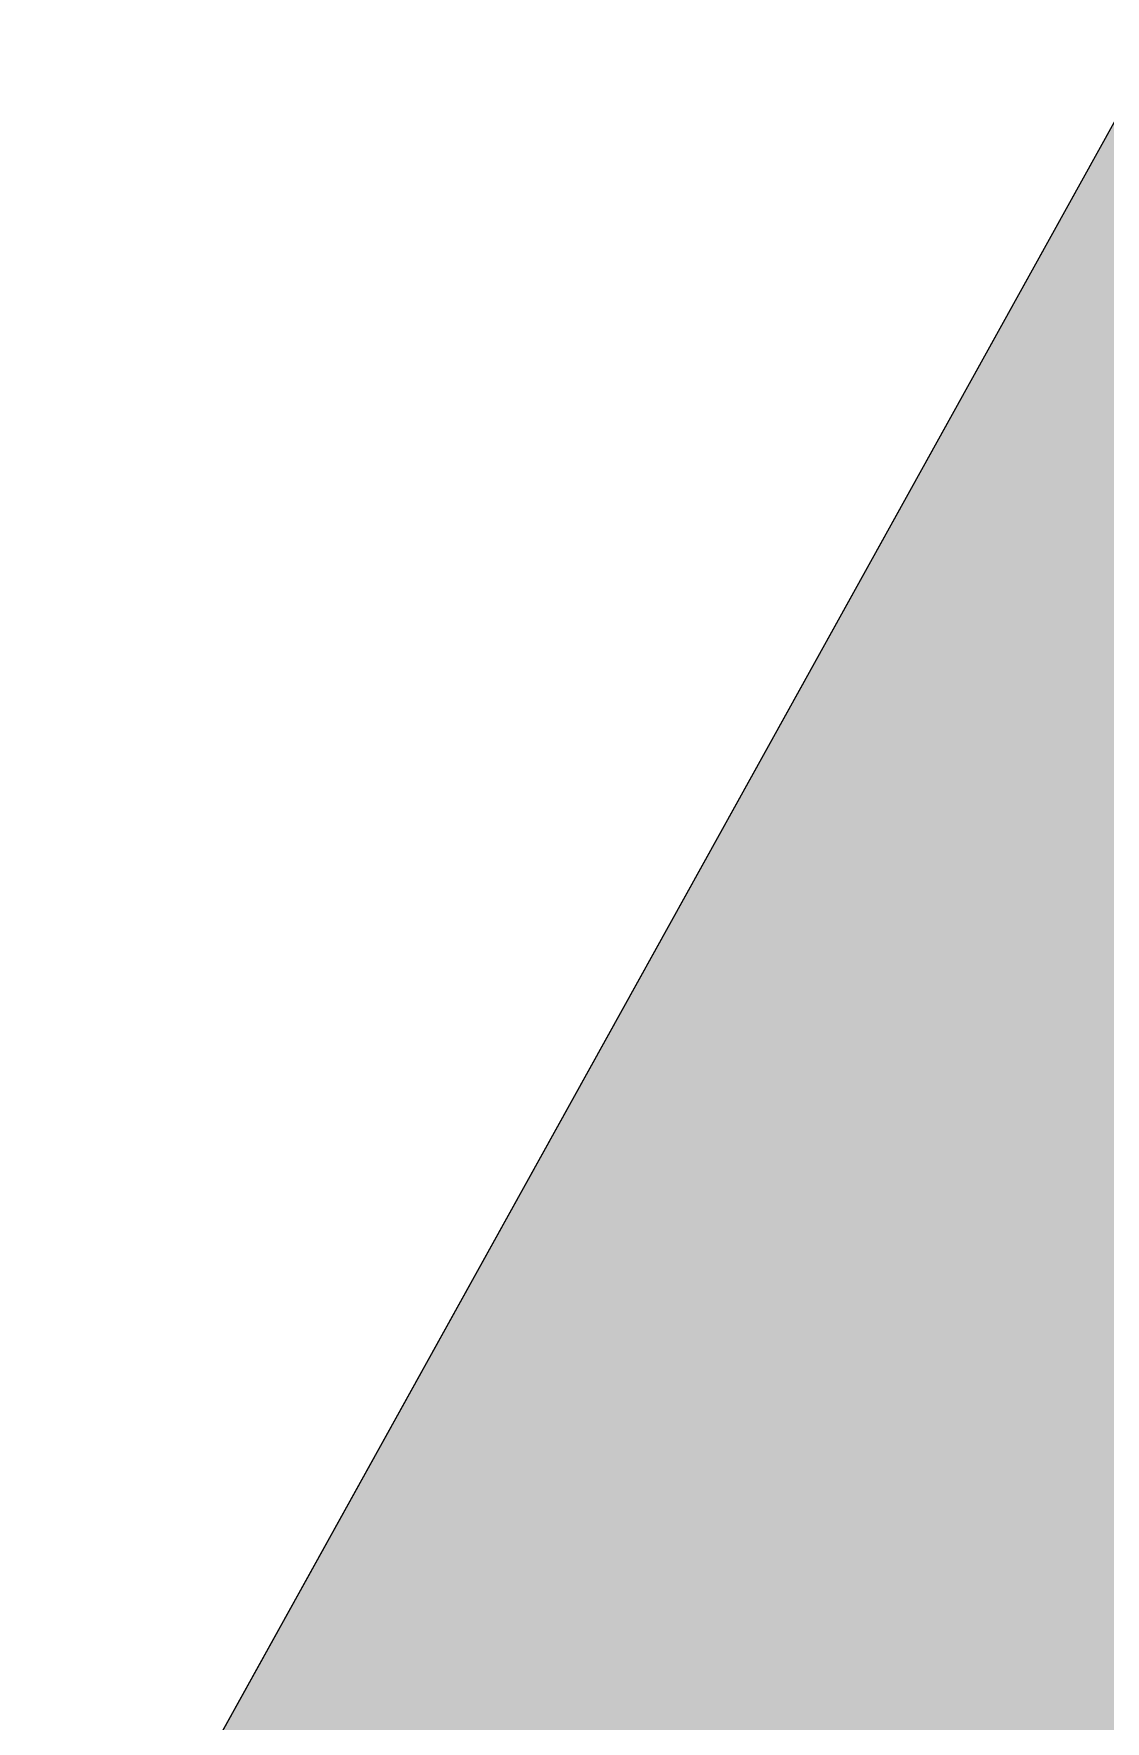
# Model space of a CAD drawing. Header units: metres. Extents: x -6 to 1255, y -2 to 532.
# Drawn here: x 1036.472 to 1038.15, y 374.441 to 377.084 of the extents above; entities that cross this region are included whole.
import ezdxf

# ---------------------------------------------------------------- set-up
doc = ezdxf.new("R2010")
doc.units = ezdxf.units.M
doc.header["$MEASUREMENT"] = 0
for name, color, linetype, lineweight, true_color in [('TPX_BUILDINGS', 7, 'CONTINUOUS', 0, 0x000000), ('TPX_BUILDINGS_HATCH', 7, 'CONTINUOUS', 0, 0xf0f0f0), ('TPX_CADASTRES', 7, 'CONTINUOUS', 0, 0x646464)]:
    doc.layers.add(name, color=color, linetype=linetype, lineweight=lineweight, true_color=true_color)

msp = doc.modelspace()

# ---------------------------------------------------------------- hatches: boundary and pattern name
at = {"layer": 'TPX_BUILDINGS_HATCH'}
h = msp.add_hatch(color=256, dxfattribs=at)
h.paths.add_polyline_path([(1038.2402, 377.0833), (1034.0497, 369.5233), (1035.4897, 368.9933), (1037.8667, 368.1263), (1038.1497, 368.0233), (1042.1397, 366.5633), (1050.2397, 363.6033), (1050.7597, 364.7733), (1052.3397, 368.3533), (1053.3597, 370.6433), (1053.7997, 371.5933), (1051.0297, 372.5753), (1049.5397, 373.1033), (1049.3687, 373.1628), (1048.5597, 373.4433), (1047.7997, 373.7133), (1046.3597, 374.2233), (1040.3462, 376.3443), (1039.6402, 376.5933), (1038.2402, 377.0833)])
h.paths.add_polyline_path([(1044.1297, 370.1748), (1044.6397, 371.1048), (1044.8197, 371.4248), (1048.0897, 370.3148), (1047.1697, 368.1048), (1044.5997, 369.0648), (1044.9097, 369.7748), (1044.1297, 370.1748)], flags=16)

# ---------------------------------------------------------------- linework, layer by layer
at = {"layer": 'TPX_BUILDINGS', "elevation": 0.0421}
msp.add_lwpolyline([(1038.2402, 377.0833), (1034.0497, 369.5233), (1035.4897, 368.9933), (1037.8667, 368.1263), (1038.1497, 368.0233), (1042.1397, 366.5633), (1050.2397, 363.6033), (1050.7597, 364.7733), (1052.3397, 368.3533), (1053.3597, 370.6433), (1053.7997, 371.5933), (1051.0297, 372.5753), (1049.5397, 373.1033), (1049.3687, 373.1628), (1048.5597, 373.4433), (1047.7997, 373.7133), (1046.3597, 374.2233), (1040.3462, 376.3443), (1039.6402, 376.5933)], close=True, dxfattribs=at)
at = {"layer": 'TPX_CADASTRES', "elevation": 0.0241}
msp.add_lwpolyline([(1038.2402, 377.0836), (1034.0497, 369.5236), (1035.4897, 368.9936), (1038.1497, 368.0236), (1042.1397, 366.5636), (1050.2397, 363.6036), (1050.7597, 364.7736), (1052.3397, 368.3536), (1053.3597, 370.6436), (1053.7997, 371.5936), (1049.5397, 373.1036), (1048.5597, 373.4436), (1047.7997, 373.7136), (1046.3597, 374.2236), (1039.6402, 376.5936)], close=True, dxfattribs=at)

doc.saveas('drawing.dxf')
